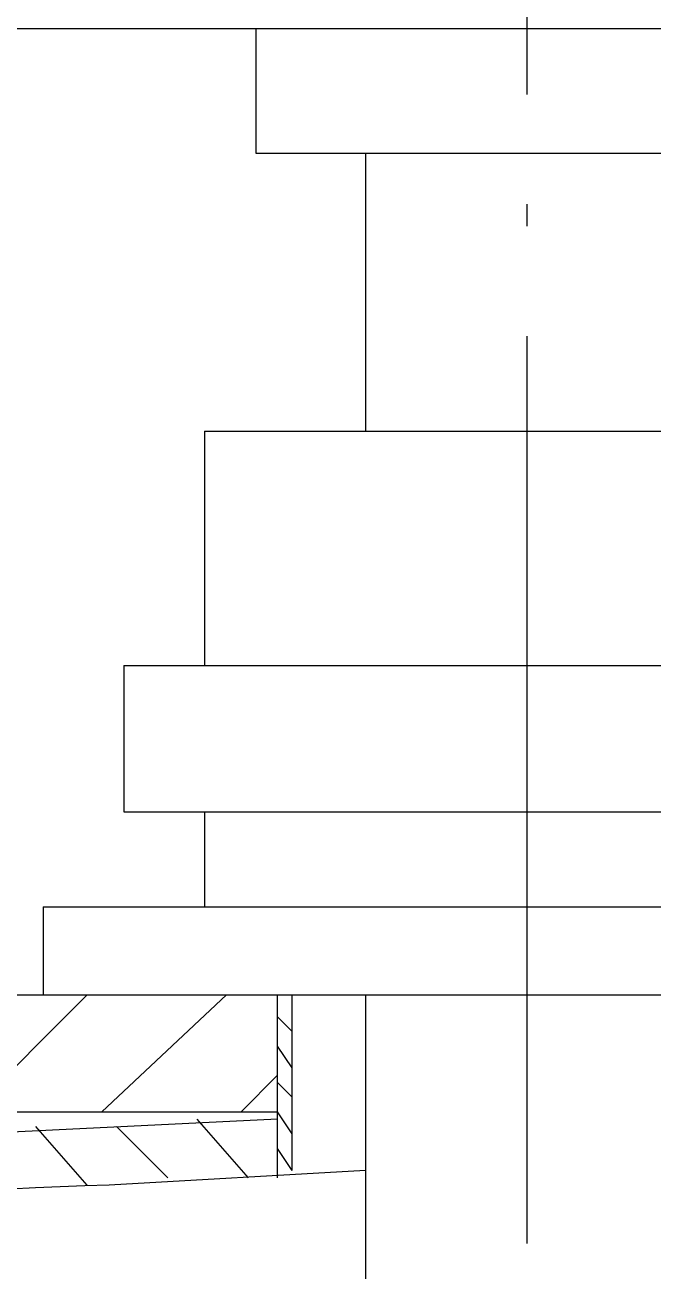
# Model space of a CAD drawing. Header units: millimetres. Extents: x -2210 to 6171, y -6737 to 5572.
# Drawn here: x 146.9 to 313.7, y 2893.6 to 3224.9 of the extents above; entities that cross this region are included whole.
import ezdxf

# ---------------------------------------------------------------- set-up
doc = ezdxf.new("R2010")
doc.units = ezdxf.units.MM
doc.layers.add('1', color=7, linetype='Continuous')

msp = doc.modelspace()

# ---------------------------------------------------------------- linework, layer by layer
at = {"layer": '1', "color": 0, "lineweight": 25}
for points in [[(280.15, 3445.67), (280.15, 3206.37)], [(110.88, 3223.88), (449.41, 3223.88)], [(208.16, 3223.88), (208.16, 3190.81)], [(208.16, 3190.81), (352.13, 3190.81)], [(237.34, 3190.81), (237.34, 3116.88)], [(280.15, 3177.19), (280.15, 3171.35)], [(280.15, 3142.17), (280.15, 2900.93)], [(194.54, 3116.88), (194.54, 3054.62)], [(194.54, 3116.88), (365.75, 3116.88)], [(173.14, 3054.62), (387.15, 3054.62)], [(173.14, 3054.62), (173.14, 3015.71)], [(173.14, 3015.71), (387.15, 3015.71)], [(194.54, 3015.71), (194.54, 2990.42)], [(151.74, 2990.42), (408.55, 2990.42)], [(151.74, 2990.42), (151.74, 2967.07)], [(1.94, 2967.07), (558.36, 2967.07)], [(66.14, 2967.07), (237.34, 2967.07)], [(132.29, 2935.95), (163.41, 2967.07)], [(167.31, 2935.95), (200.38, 2967.07)], [(214, 2918.44), (214, 2967.07)], [(217.89, 2965.13), (217.89, 2967.07)], [(217.89, 2920.38), (217.89, 2967.07)], [(237.34, 2967.07), (237.34, 2280.3)], [(1.94, 2961.24), (1.94, 2935.95), (214, 2935.95)], [(217.89, 2957.35), (214, 2961.24)], [(217.89, 2947.62), (214, 2953.45)], [(204.27, 2935.95), (214, 2945.67)], [(217.89, 2939.84), (214, 2943.73)], [(217.89, 2930.11), (214, 2935.95)], [(163.41, 2916.49), (149.8, 2932.05)], [(184.81, 2918.44), (171.2, 2932.05)], [(206.22, 2918.44), (192.6, 2934)], [(217.89, 2920.38), (214, 2926.22)]]:
    msp.add_lwpolyline(points, dxfattribs=at)
for points in [[(214, 2934), (214, 2934), (134.23, 2930.11), (134.23, 2930.11), (-19.47, 2918.44), (-165.38, 2891.2), (-311.29, 2840.61), (-311.29, 2840.61), (-373.55, 2815.32), (-373.55, 2815.32)], [(237.34, 2920.38), (237.34, 2920.38), (169.25, 2916.49), (169.25, 2916.49), (-103.12, 2908.71), (-661.49, 2784.19), (-715.96, 2455.4), (-715.96, 2455.4), (-719.85, 2420.38), (-719.85, 2420.38)]]:
    msp.add_open_spline(points, degree=3, knots=[0, 0, 0, 0, 1, 1, 1, 2, 2, 2, 3, 3, 3, 3], dxfattribs=at)

doc.saveas('drawing.dxf')
